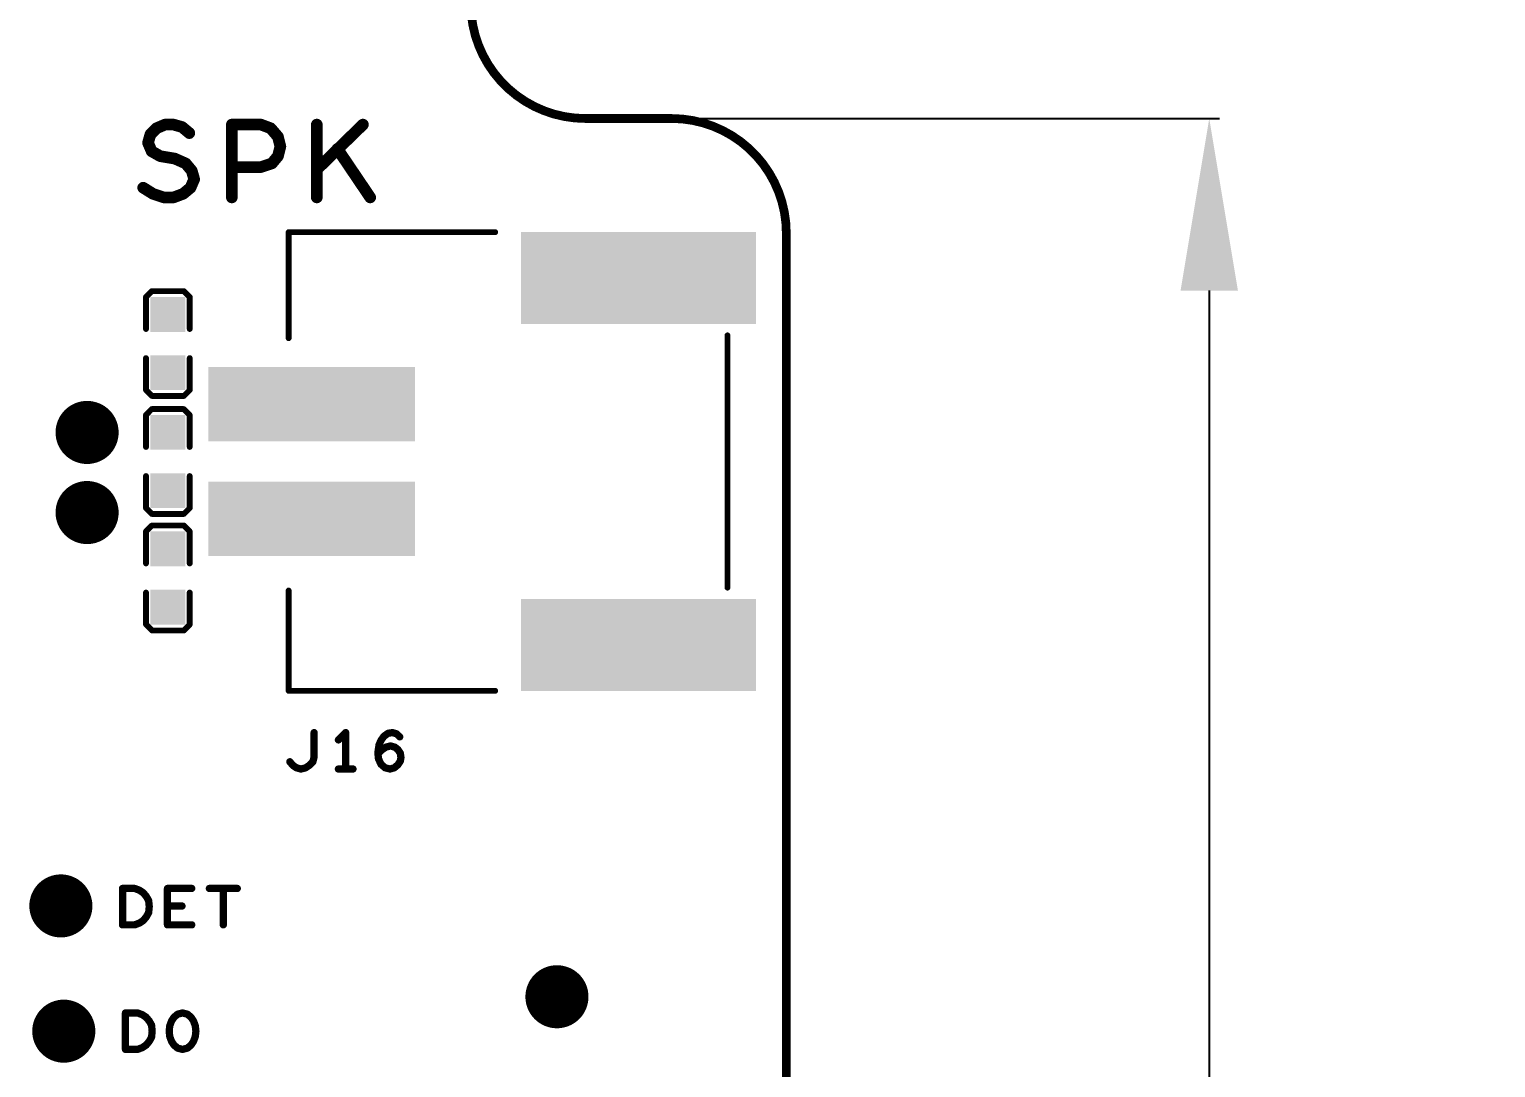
# Model space of a CAD drawing. Extents: x -11 to 101, y 2 to 100.
# Drawn here: x 75.8 to 101.37, y 47.45 to 65.56 of the extents above; entities that cross this region are included whole.
import ezdxf

# ---------------------------------------------------------------- set-up
doc = ezdxf.new("R2010")
doc.units = 0
doc.layers.get('0').update_dxf_attribs({"linetype": 'CONTINUOUS'})
doc.layers.get('DEFPOINTS').update_dxf_attribs({"linetype": 'CONTINUOUS'})
doc.layers.add('SILK_TOP_ART', color=251, linetype='CONTINUOUS')
doc.layers.add('SOLDER_TOP_ART', color=18, linetype='CONTINUOUS')
doc.dimstyles.get("Standard").update_dxf_attribs({"dimtxt": 3, "dimasz": 3, "dimexe": 0.18, "dimexo": 0, "dimgap": 1, "dimtad": 0, "dimtih": 1, "dimtoh": 1, "dimzin": 0, "dimcen": 0.09, "dimazin": 3, "dimtfac": 1, "dimtofl": 0, "dimtmove": 0, "dimatfit": 3})

# ---------------------------------------------------------------- blocks, each defined once
blk = doc.blocks.new('ROUND_312')
at = {"const_width": 0.1016}
blk.add_lwpolyline([(-0.0508, 0, 1), (0.0508, 0, 1)], format="xyb", close=True, dxfattribs=at)
blk = doc.blocks.new('ROUND_219')
at = {"const_width": 0.0508}
blk.add_lwpolyline([(-0.0254, 0, 1), (0.0254, 0, 1)], format="xyb", close=True, dxfattribs=at)
blk = doc.blocks.new('ROUND_165')
at = {"const_width": 0.0635}
blk.add_lwpolyline([(-0.03175, 0, 1), (0.03175, 0, 1)], format="xyb", close=True, dxfattribs=at)
blk = doc.blocks.new('ROUND_218')
at = {"const_width": 0.0762}
blk.add_lwpolyline([(-0.0381, 0, 1), (0.0381, 0, 1)], format="xyb", close=True, dxfattribs=at)
blk = doc.blocks.new('SQUARE_333')
blk.add_solid([(0.304, 0.304), (0.304, -0.304), (-0.304, 0.304), (-0.304, -0.304)])
blk = doc.blocks.new('ROUND_338')
at = {"const_width": 0.55}
blk.add_lwpolyline([(-0.275, 0, 1), (0.275, 0, 1)], format="xyb", close=True, dxfattribs=at)
blk = doc.blocks.new('RECTANGLE_365')
blk.add_solid([(2.05, 0.8), (2.05, -0.8), (-2.05, 0.8), (-2.05, -0.8)])
blk = doc.blocks.new('RECTANGLE_366')
blk.add_solid([(1.8, 0.65), (1.8, -0.65), (-1.8, 0.65), (-1.8, -0.65)])
blk = doc.blocks.new('*U170')
at = {"color": 0, "linetype": 'CONTINUOUS'}
blk.add_text('53.50', height=3, dxfattribs=at).set_placement((91.144, 35.777))
blk = doc.blocks.new('*D165')
at = {"color": 0, "linetype": 'CONTINUOUS'}
for p, q in [((87, 64), (96.554, 64)), ((96.374, 61), (96.374, 39.783)), ((96.374, 13.5), (96.374, 34.717)), ((87.038, 10.5), (96.554, 10.5))]:
    blk.add_line(p, q, dxfattribs=at)
for points in [[(95.874, 61), (96.874, 61), (96.374, 64)], [(95.874, 13.5), (96.874, 13.5), (96.374, 10.5)]]:
    blk.add_solid(points, dxfattribs=at)
at = {"layer": 'DEFPOINTS', "color": 0, "linetype": 'CONTINUOUS'}
for p in [(87, 64), (87.038, 10.5), (96.374, 10.5)]:
    blk.add_point(p, dxfattribs=at)
at = {"linetype": 'CONTINUOUS'}
blk.add_blockref('*U170', (0, 0), dxfattribs=at)

msp = doc.modelspace()

# ---------------------------------------------------------------- linework, layer by layer
at = {"layer": 'SILK_TOP_ART', "const_width": 0.1524}
for points in [[(83.5, 66, 0.4142136), (85.5, 64)], [(89, 62, 0.4142136), (87, 64)]]:
    msp.add_lwpolyline(points, format="xyb", dxfattribs=at)
at = {"layer": 'SILK_TOP_ART'}
for points, const_width in [([(77.9145, 63.7244), (78.0203, 63.8302)], 0.2032), ([(78.0203, 63.8302), (78.1685, 63.8937)], 0.2032), ([(78.1685, 63.8937), (78.3167, 63.8937)], 0.2032), ([(78.3167, 63.8937), (78.4648, 63.8514)], 0.2032), ([(78.4648, 63.8514), (78.5919, 63.7455)], 0.2032), ([(79.3327, 62.6237), (79.3327, 63.8937)], 0.2032), ([(79.3327, 63.8937), (79.8407, 63.8937)], 0.2032), ([(79.8407, 63.8937), (80.01, 63.8302)], 0.2032), ([(80.01, 63.8302), (80.137, 63.682)], 0.2032), ([(80.8143, 62.6237), (80.8143, 63.8937)], 0.2032), ([(81.6187, 63.8937), (80.8143, 63.1105)], 0.2032), ([(87, 64), (85.5, 64)], 0.1524), ([(77.8721, 63.5762), (77.9145, 63.7244)], 0.2032), ([(77.9357, 63.428), (77.8721, 63.5762)], 0.2032), ([(80.137, 63.682), (80.1793, 63.5127)], 0.2032), ([(78.0838, 63.3434), (77.9357, 63.428)], 0.2032), ([(78.3378, 63.301), (78.0838, 63.3434)], 0.2032), ([(78.5283, 63.2164), (78.3378, 63.301)], 0.2032), ([(80.137, 63.3434), (80.0312, 63.2164)], 0.2032), ([(80.1793, 63.5127), (80.137, 63.3434)], 0.2032), ([(81.7457, 62.6237), (81.1742, 63.4703)], 0.2032), ([(78.6342, 63.0893), (78.5283, 63.2164)], 0.2032), ([(78.6765, 62.9412), (78.6342, 63.0893)], 0.2032), ([(79.8407, 63.1528), (79.3327, 63.1528)], 0.2032), ([(80.0312, 63.2164), (79.8407, 63.1528)], 0.2032), ([(77.7875, 62.793), (77.9568, 62.6872)], 0.2032), ([(78.486, 62.6872), (78.613, 62.793)], 0.2032), ([(78.613, 62.793), (78.6765, 62.9412)], 0.2032), ([(77.9568, 62.6872), (78.1473, 62.6237)], 0.2032), ([(78.1473, 62.6237), (78.3167, 62.6237)], 0.2032), ([(78.3167, 62.6237), (78.486, 62.6872)], 0.2032), ([(80.3238, 62.0178), (80.3238, 60.1679)], 0.1016), ([(83.9237, 62.0178), (80.3238, 62.0178)], 0.1016), ([(89, 12.5), (89, 62)], 0.1524), ([(77.938, 60.9896), (77.8364, 60.888)], 0.1016), ([(77.8364, 60.888), (77.8364, 60.3292)], 0.1016), ([(78.4968, 60.9896), (77.938, 60.9896)], 0.1016), ([(78.5984, 60.888), (78.4968, 60.9896)], 0.1016), ([(78.5984, 60.3292), (78.5984, 60.888)], 0.1016), ([(87.9737, 55.8179), (87.9737, 60.2177)], 0.1016), ([(77.8364, 59.2657), (77.8364, 59.8212)], 0.1016), ([(78.5984, 59.8212), (78.5984, 59.2624)], 0.1016), ([(77.9413, 59.1608), (77.8364, 59.2657)], 0.1016), ([(78.5984, 59.2624), (78.4971, 59.1608)], 0.1016), ([(78.4971, 59.1608), (77.9413, 59.1608)], 0.1016), ([(77.8364, 58.8306), (77.9377, 58.9322)], 0.1016), ([(77.8364, 58.2718), (77.8364, 58.8306)], 0.1016), ([(77.9377, 58.9322), (78.4935, 58.9322)], 0.1016), ([(78.4935, 58.9322), (78.5984, 58.8273)], 0.1016), ([(78.5984, 58.8273), (78.5984, 58.2718)], 0.1016), ([(77.8364, 57.7638), (77.8364, 57.205)], 0.1016), ([(78.5984, 57.205), (78.5984, 57.7638)], 0.1016), ([(77.8364, 57.205), (77.938, 57.1034)], 0.1016), ([(77.938, 57.1034), (78.4968, 57.1034)], 0.1016), ([(78.4968, 57.1034), (78.5984, 57.205)], 0.1016), ([(77.938, 56.9002), (77.8364, 56.7986)], 0.1016), ([(77.8364, 56.7986), (77.8364, 56.2398)], 0.1016), ([(78.4968, 56.9002), (77.938, 56.9002)], 0.1016), ([(78.5984, 56.7986), (78.4968, 56.9002)], 0.1016), ([(78.5984, 56.2398), (78.5984, 56.7986)], 0.1016), ([(77.8364, 55.1763), (77.8364, 55.7318)], 0.1016), ([(78.5984, 55.7318), (78.5984, 55.173)], 0.1016), ([(80.3238, 54.0178), (80.3238, 55.7679)], 0.1016), ([(77.9413, 55.0714), (77.8364, 55.1763)], 0.1016), ([(78.5984, 55.173), (78.4971, 55.0714)], 0.1016), ([(78.4971, 55.0714), (77.9413, 55.0714)], 0.1016), ([(83.9237, 54.0178), (80.3238, 54.0178)], 0.1016), ([(80.7678, 52.8659), (80.7678, 53.2892)], 0.127), ([(81.3181, 53.2892), (81.1911, 53.1622)], 0.127), ([(81.3181, 52.6542), (81.3181, 53.2892)], 0.127), ([(81.9002, 53.0775), (81.9319, 53.1516)], 0.127), ([(81.9319, 53.1516), (81.9848, 53.2257)], 0.127), ([(81.9848, 53.2257), (82.0589, 53.2786)], 0.127), ([(82.0589, 53.2786), (82.133, 53.2892)], 0.127), ([(82.133, 53.2892), (82.2071, 53.268)], 0.127), ([(82.2071, 53.268), (82.26, 53.2151)], 0.127), ([(80.7466, 52.7812), (80.7678, 52.8659)], 0.127), ([(81.879, 52.9399), (81.9002, 53.0775)], 0.127), ([(81.879, 52.9188), (81.9531, 52.9929)], 0.127), ([(81.8896, 52.8341), (81.879, 52.9399)], 0.127), ([(81.9531, 52.9929), (82.0166, 53.0352)], 0.127), ([(82.0166, 53.0352), (82.1013, 53.0564)], 0.127), ([(82.1013, 53.0564), (82.1754, 53.0352)], 0.127), ([(82.1754, 53.0352), (82.2283, 52.9929)], 0.127), ([(82.2283, 52.9929), (82.2706, 52.9294)], 0.127), ([(82.2706, 52.9294), (82.2812, 52.8553)], 0.127), ([(80.3444, 52.7812), (80.3974, 52.7177)], 0.127), ([(80.3974, 52.7177), (80.4608, 52.6754)], 0.127), ([(80.4608, 52.6754), (80.5349, 52.6542)], 0.127), ([(80.5349, 52.6542), (80.6196, 52.6754)], 0.127), ([(80.6196, 52.6754), (80.6831, 52.7177)], 0.127), ([(80.6831, 52.7177), (80.7466, 52.7812)], 0.127), ([(81.1911, 52.6542), (81.4451, 52.6542)], 0.127), ([(81.9319, 52.7388), (81.8896, 52.8341)], 0.127), ([(82.006, 52.6754), (81.9319, 52.7388)], 0.127), ([(82.0907, 52.6542), (82.006, 52.6754)], 0.127), ([(82.1648, 52.6754), (82.0907, 52.6542)], 0.127), ([(82.2283, 52.7283), (82.1648, 52.6754)], 0.127), ([(82.2706, 52.7918), (82.2283, 52.7283)], 0.127), ([(82.2812, 52.8553), (82.2706, 52.7918)], 0.127), ([(77.4277, 49.9364), (77.4277, 50.5714)], 0.127), ([(77.4277, 50.5714), (77.6393, 50.5714)], 0.127), ([(77.6393, 50.5714), (77.724, 50.5396)], 0.127), ([(78.2108, 49.9364), (78.2108, 50.5714)], 0.127), ([(78.2108, 50.5714), (78.6342, 50.5714)], 0.127), ([(78.9411, 50.5714), (79.4279, 50.5714)], 0.127), ([(79.1845, 50.5714), (79.1845, 49.9364)], 0.127), ([(77.724, 50.5396), (77.7875, 50.4973)], 0.127), ([(77.7875, 50.4973), (77.8404, 50.4338)], 0.127), ([(77.8404, 50.4338), (77.8828, 50.3597)], 0.127), ([(77.8828, 50.3597), (77.8933, 50.2539)], 0.127), ([(77.8404, 50.074), (77.7875, 50.0105)], 0.127), ([(77.8828, 50.1481), (77.8404, 50.074)], 0.127), ([(77.8933, 50.2539), (77.8828, 50.1481)], 0.127), ([(78.4648, 50.2645), (78.2108, 50.2645)], 0.127), ([(77.6393, 49.9364), (77.4277, 49.9364)], 0.127), ([(77.724, 49.9681), (77.6393, 49.9364)], 0.127), ([(77.7875, 50.0105), (77.724, 49.9681)], 0.127), ([(78.6342, 49.9364), (78.2108, 49.9364)], 0.127), ([(77.4785, 47.7647), (77.4785, 48.3997)], 0.127), ([(77.4785, 48.3997), (77.6901, 48.3997)], 0.127), ([(77.6901, 48.3997), (77.7748, 48.3679)], 0.127), ([(77.7748, 48.3679), (77.8383, 48.3256)], 0.127), ([(77.8383, 48.3256), (77.8912, 48.2621)], 0.127), ([(77.8912, 48.2621), (77.9336, 48.188)], 0.127), ([(78.2828, 48.2621), (78.251, 48.1774)], 0.127), ([(78.3251, 48.3256), (78.2828, 48.2621)], 0.127), ([(78.3886, 48.3785), (78.3251, 48.3256)], 0.127), ([(78.4733, 48.3997), (78.3886, 48.3785)], 0.127), ([(78.558, 48.3785), (78.4733, 48.3997)], 0.127), ([(78.6215, 48.3256), (78.558, 48.3785)], 0.127), ([(78.6638, 48.2621), (78.6215, 48.3256)], 0.127), ([(78.6956, 48.1774), (78.6638, 48.2621)], 0.127), ([(77.9336, 48.188), (77.9441, 48.0822)], 0.127), ([(77.9441, 48.0822), (77.9336, 47.9764)], 0.127), ([(78.251, 48.1774), (78.2405, 48.0822)], 0.127), ([(78.2405, 48.0822), (78.251, 47.9869)], 0.127), ([(78.7061, 48.0822), (78.6956, 48.1774)], 0.127), ([(78.6956, 47.9869), (78.7061, 48.0822)], 0.127), ([(77.6901, 47.7647), (77.4785, 47.7647)], 0.127), ([(77.7748, 47.7964), (77.6901, 47.7647)], 0.127), ([(77.8383, 47.8388), (77.7748, 47.7964)], 0.127), ([(77.8912, 47.9023), (77.8383, 47.8388)], 0.127), ([(77.9336, 47.9764), (77.8912, 47.9023)], 0.127), ([(78.251, 47.9869), (78.2828, 47.9023)], 0.127), ([(78.2828, 47.9023), (78.3251, 47.8388)], 0.127), ([(78.3251, 47.8388), (78.3886, 47.7859)], 0.127), ([(78.3886, 47.7859), (78.4733, 47.7647)], 0.127), ([(78.4733, 47.7647), (78.558, 47.7859)], 0.127), ([(78.558, 47.7859), (78.6215, 47.8388)], 0.127), ([(78.6215, 47.8388), (78.6638, 47.9023)], 0.127), ([(78.6638, 47.9023), (78.6956, 47.9869)], 0.127)]:
    msp.add_lwpolyline(points, dxfattribs=dict(at, const_width=const_width))
at = {"layer": 'SOLDER_TOP_ART', "const_width": 0.1524}
for points in [[(83.5, 66, 0.4142136), (85.5, 64)], [(89, 62, 0.4142136), (87, 64)]]:
    msp.add_lwpolyline(points, format="xyb", dxfattribs=at)
for points in [[(87, 64), (85.5, 64)], [(89, 12.5), (89, 62)]]:
    msp.add_lwpolyline(points, dxfattribs=at)

# ---------------------------------------------------------------- block references
at = {"layer": 'SILK_TOP_ART'}
for name, p in [('ROUND_312', (78.0203, 63.8302)), ('ROUND_312', (78.1685, 63.8937)), ('ROUND_312', (78.3167, 63.8937)), ('ROUND_312', (78.4648, 63.8514)), ('ROUND_312', (79.3327, 63.8937)), ('ROUND_312', (79.8407, 63.8937)), ('ROUND_312', (80.01, 63.8302)), ('ROUND_312', (80.8143, 63.8937)), ('ROUND_312', (81.6187, 63.8937)), ('ROUND_218', (85.5, 64)), ('ROUND_218', (85.5, 64)), ('ROUND_218', (87, 64)), ('ROUND_218', (87, 64)), ('ROUND_312', (77.8721, 63.5762)), ('ROUND_312', (77.9145, 63.7244)), ('ROUND_312', (78.5919, 63.7455)), ('ROUND_312', (80.137, 63.682)), ('ROUND_312', (77.9357, 63.428)), ('ROUND_312', (78.0838, 63.3434)), ('ROUND_312', (78.3378, 63.301)), ('ROUND_312', (80.137, 63.3434)), ('ROUND_312', (80.1793, 63.5127)), ('ROUND_312', (81.1742, 63.4703)), ('ROUND_312', (78.5283, 63.2164)), ('ROUND_312', (78.6342, 63.0893)), ('ROUND_312', (79.3327, 63.1528)), ('ROUND_312', (79.8407, 63.1528)), ('ROUND_312', (80.0312, 63.2164)), ('ROUND_312', (80.8143, 63.1105)), ('ROUND_312', (77.7875, 62.793)), ('ROUND_312', (78.613, 62.793)), ('ROUND_312', (78.6765, 62.9412)), ('ROUND_312', (77.9568, 62.6872)), ('ROUND_312', (78.1473, 62.6237)), ('ROUND_312', (78.3167, 62.6237)), ('ROUND_312', (78.486, 62.6872)), ('ROUND_312', (79.3327, 62.6237)), ('ROUND_312', (80.8143, 62.6237)), ('ROUND_312', (81.7457, 62.6237)), ('ROUND_219', (80.3238, 62.0178)), ('ROUND_219', (80.3238, 62.0178)), ('ROUND_219', (83.9237, 62.0178)), ('ROUND_218', (89, 62)), ('ROUND_218', (89, 62)), ('ROUND_219', (77.8364, 60.888)), ('ROUND_219', (77.8364, 60.888)), ('ROUND_219', (77.938, 60.9896)), ('ROUND_219', (77.938, 60.9896)), ('ROUND_219', (78.4968, 60.9896)), ('ROUND_219', (78.4968, 60.9896)), ('ROUND_219', (78.5984, 60.888)), ('ROUND_219', (78.5984, 60.888)), ('ROUND_219', (77.8364, 60.3292)), ('ROUND_219', (78.5984, 60.3292)), ('ROUND_219', (80.3238, 60.1679)), ('ROUND_219', (87.9737, 60.2177)), ('ROUND_219', (77.8364, 59.8212)), ('ROUND_219', (78.5984, 59.8212)), ('ROUND_219', (77.8364, 59.2657)), ('ROUND_219', (77.8364, 59.2657)), ('ROUND_219', (78.5984, 59.2624)), ('ROUND_219', (78.5984, 59.2624)), ('ROUND_219', (77.9413, 59.1608)), ('ROUND_219', (77.9413, 59.1608)), ('ROUND_219', (78.4971, 59.1608)), ('ROUND_219', (78.4971, 59.1608)), ('ROUND_219', (77.8364, 58.8306)), ('ROUND_219', (77.8364, 58.8306)), ('ROUND_219', (77.9377, 58.9322)), ('ROUND_219', (77.9377, 58.9322)), ('ROUND_219', (78.4935, 58.9322)), ('ROUND_219', (78.4935, 58.9322)), ('ROUND_219', (78.5984, 58.8273)), ('ROUND_219', (78.5984, 58.8273)), ('ROUND_219', (77.8364, 58.2718)), ('ROUND_219', (78.5984, 58.2718)), ('ROUND_219', (77.8364, 57.7638)), ('ROUND_219', (78.5984, 57.7638)), ('ROUND_219', (77.8364, 57.205)), ('ROUND_219', (77.8364, 57.205)), ('ROUND_219', (77.938, 57.1034)), ('ROUND_219', (77.938, 57.1034)), ('ROUND_219', (78.4968, 57.1034)), ('ROUND_219', (78.4968, 57.1034)), ('ROUND_219', (78.5984, 57.205)), ('ROUND_219', (78.5984, 57.205)), ('ROUND_219', (77.8364, 56.7986)), ('ROUND_219', (77.8364, 56.7986)), ('ROUND_219', (77.938, 56.9002)), ('ROUND_219', (77.938, 56.9002)), ('ROUND_219', (78.4968, 56.9002)), ('ROUND_219', (78.4968, 56.9002)), ('ROUND_219', (78.5984, 56.7986)), ('ROUND_219', (78.5984, 56.7986)), ('ROUND_219', (77.8364, 56.2398)), ('ROUND_219', (78.5984, 56.2398)), ('ROUND_219', (77.8364, 55.7318)), ('ROUND_219', (78.5984, 55.7318)), ('ROUND_219', (80.3238, 55.7679)), ('ROUND_219', (87.9737, 55.8179)), ('ROUND_219', (77.8364, 55.1763)), ('ROUND_219', (77.8364, 55.1763)), ('ROUND_219', (78.5984, 55.173)), ('ROUND_219', (78.5984, 55.173)), ('ROUND_219', (77.9413, 55.0714)), ('ROUND_219', (77.9413, 55.0714)), ('ROUND_219', (78.4971, 55.0714)), ('ROUND_219', (78.4971, 55.0714)), ('ROUND_219', (80.3238, 54.0178)), ('ROUND_219', (80.3238, 54.0178)), ('ROUND_219', (83.9237, 54.0178)), ('ROUND_165', (80.7678, 53.2892)), ('ROUND_165', (81.1911, 53.1622)), ('ROUND_165', (81.3181, 53.2892)), ('ROUND_165', (81.9319, 53.1516)), ('ROUND_165', (81.9848, 53.2257)), ('ROUND_165', (82.0589, 53.2786)), ('ROUND_165', (82.133, 53.2892)), ('ROUND_165', (82.2071, 53.268)), ('ROUND_165', (82.26, 53.2151)), ('ROUND_165', (80.7678, 52.8659)), ('ROUND_165', (81.879, 52.9399)), ('ROUND_165', (81.879, 52.9188)), ('ROUND_165', (81.9002, 53.0775)), ('ROUND_165', (81.9531, 52.9929)), ('ROUND_165', (82.0166, 53.0352)), ('ROUND_165', (82.1013, 53.0564)), ('ROUND_165', (82.1754, 53.0352)), ('ROUND_165', (82.2283, 52.9929)), ('ROUND_165', (82.2706, 52.9294)), ('ROUND_165', (80.3444, 52.7812)), ('ROUND_165', (80.3974, 52.7177)), ('ROUND_165', (80.4608, 52.6754)), ('ROUND_165', (80.5349, 52.6542)), ('ROUND_165', (80.6196, 52.6754)), ('ROUND_165', (80.6831, 52.7177)), ('ROUND_165', (80.7466, 52.7812)), ('ROUND_165', (81.1911, 52.6542)), ('ROUND_165', (81.3181, 52.6542)), ('ROUND_165', (81.4451, 52.6542)), ('ROUND_165', (81.8896, 52.8341)), ('ROUND_165', (81.9319, 52.7388)), ('ROUND_165', (82.006, 52.6754)), ('ROUND_165', (82.0907, 52.6542)), ('ROUND_165', (82.1648, 52.6754)), ('ROUND_165', (82.2283, 52.7283)), ('ROUND_165', (82.2706, 52.7918)), ('ROUND_165', (82.2812, 52.8553)), ('ROUND_165', (77.4277, 50.5714)), ('ROUND_165', (77.6393, 50.5714)), ('ROUND_165', (78.2108, 50.5714)), ('ROUND_165', (78.6342, 50.5714)), ('ROUND_165', (78.9411, 50.5714)), ('ROUND_165', (79.1845, 50.5714)), ('ROUND_165', (79.4279, 50.5714)), ('ROUND_165', (77.724, 50.5396)), ('ROUND_165', (77.7875, 50.4973)), ('ROUND_165', (77.8404, 50.4338)), ('ROUND_165', (77.8828, 50.3597)), ('ROUND_165', (77.8404, 50.074)), ('ROUND_165', (77.8828, 50.1481)), ('ROUND_165', (77.8933, 50.2539)), ('ROUND_165', (78.2108, 50.2645)), ('ROUND_165', (78.4648, 50.2645)), ('ROUND_165', (77.4277, 49.9364)), ('ROUND_165', (77.4277, 49.9364)), ('ROUND_165', (77.6393, 49.9364)), ('ROUND_165', (77.724, 49.9681)), ('ROUND_165', (77.7875, 50.0105)), ('ROUND_165', (78.2108, 49.9364)), ('ROUND_165', (78.6342, 49.9364)), ('ROUND_165', (79.1845, 49.9364)), ('ROUND_165', (77.4785, 48.3997)), ('ROUND_165', (77.6901, 48.3997)), ('ROUND_165', (77.7748, 48.3679)), ('ROUND_165', (77.8383, 48.3256)), ('ROUND_165', (77.8912, 48.2621)), ('ROUND_165', (78.2828, 48.2621)), ('ROUND_165', (78.3251, 48.3256)), ('ROUND_165', (78.3886, 48.3785)), ('ROUND_165', (78.4733, 48.3997)), ('ROUND_165', (78.4733, 48.3997)), ('ROUND_165', (78.558, 48.3785)), ('ROUND_165', (78.6215, 48.3256)), ('ROUND_165', (78.6638, 48.2621)), ('ROUND_165', (77.9336, 48.188)), ('ROUND_165', (77.9441, 48.0822)), ('ROUND_165', (78.2405, 48.0822)), ('ROUND_165', (78.251, 48.1774)), ('ROUND_165', (78.6956, 48.1774)), ('ROUND_165', (78.7061, 48.0822)), ('ROUND_165', (77.4785, 47.7647)), ('ROUND_165', (77.4785, 47.7647)), ('ROUND_165', (77.6901, 47.7647)), ('ROUND_165', (77.7748, 47.7964)), ('ROUND_165', (77.8383, 47.8388)), ('ROUND_165', (77.8912, 47.9023)), ('ROUND_165', (77.9336, 47.9764)), ('ROUND_165', (78.251, 47.9869)), ('ROUND_165', (78.2828, 47.9023)), ('ROUND_165', (78.3251, 47.8388)), ('ROUND_165', (78.3886, 47.7859)), ('ROUND_165', (78.4733, 47.7647)), ('ROUND_165', (78.558, 47.7859)), ('ROUND_165', (78.6215, 47.8388)), ('ROUND_165', (78.6638, 47.9023)), ('ROUND_165', (78.6956, 47.9869))]:
    msp.add_blockref(name, p, dxfattribs=at)
at = {"layer": 'SOLDER_TOP_ART'}
for name, p in [('ROUND_218', (85.5, 64)), ('ROUND_218', (85.5, 64)), ('ROUND_218', (87, 64)), ('ROUND_218', (87, 64)), ('RECTANGLE_365', (86.4238, 61.2177)), ('ROUND_218', (89, 62)), ('ROUND_218', (89, 62)), ('SQUARE_333', (78.2174, 60.5832)), ('SQUARE_333', (78.2174, 59.5672)), ('RECTANGLE_366', (80.7238, 59.0178)), ('ROUND_338', (76.8096, 58.5244)), ('SQUARE_333', (78.2174, 58.5258)), ('SQUARE_333', (78.2174, 57.5098)), ('ROUND_338', (76.8096, 57.1274)), ('RECTANGLE_366', (80.7238, 57.0178)), ('SQUARE_333', (78.2174, 56.4938)), ('SQUARE_333', (78.2174, 55.4778)), ('RECTANGLE_365', (86.4238, 54.8179)), ('ROUND_338', (76.3524, 50.2666)), ('ROUND_338', (85.0012, 48.6824)), ('ROUND_338', (76.4032, 48.0822))]:
    msp.add_blockref(name, p, dxfattribs=at)

# ---------------------------------------------------------------- dimensions: what is measured, and where the dimension line sits
at = {"linetype": 'CONTINUOUS'}
dim = msp.add_linear_dim(base=(96.374412, 10.5), p1=(87, 64), p2=(87.0381, 10.5), angle=90, dimstyle='Standard', dxfattribs=at)
dim.commit()
dim.dimension.update_dxf_attribs({"geometry": '*D165', "text_midpoint": (96.374412, 37.25)})

doc.saveas('drawing.dxf')
